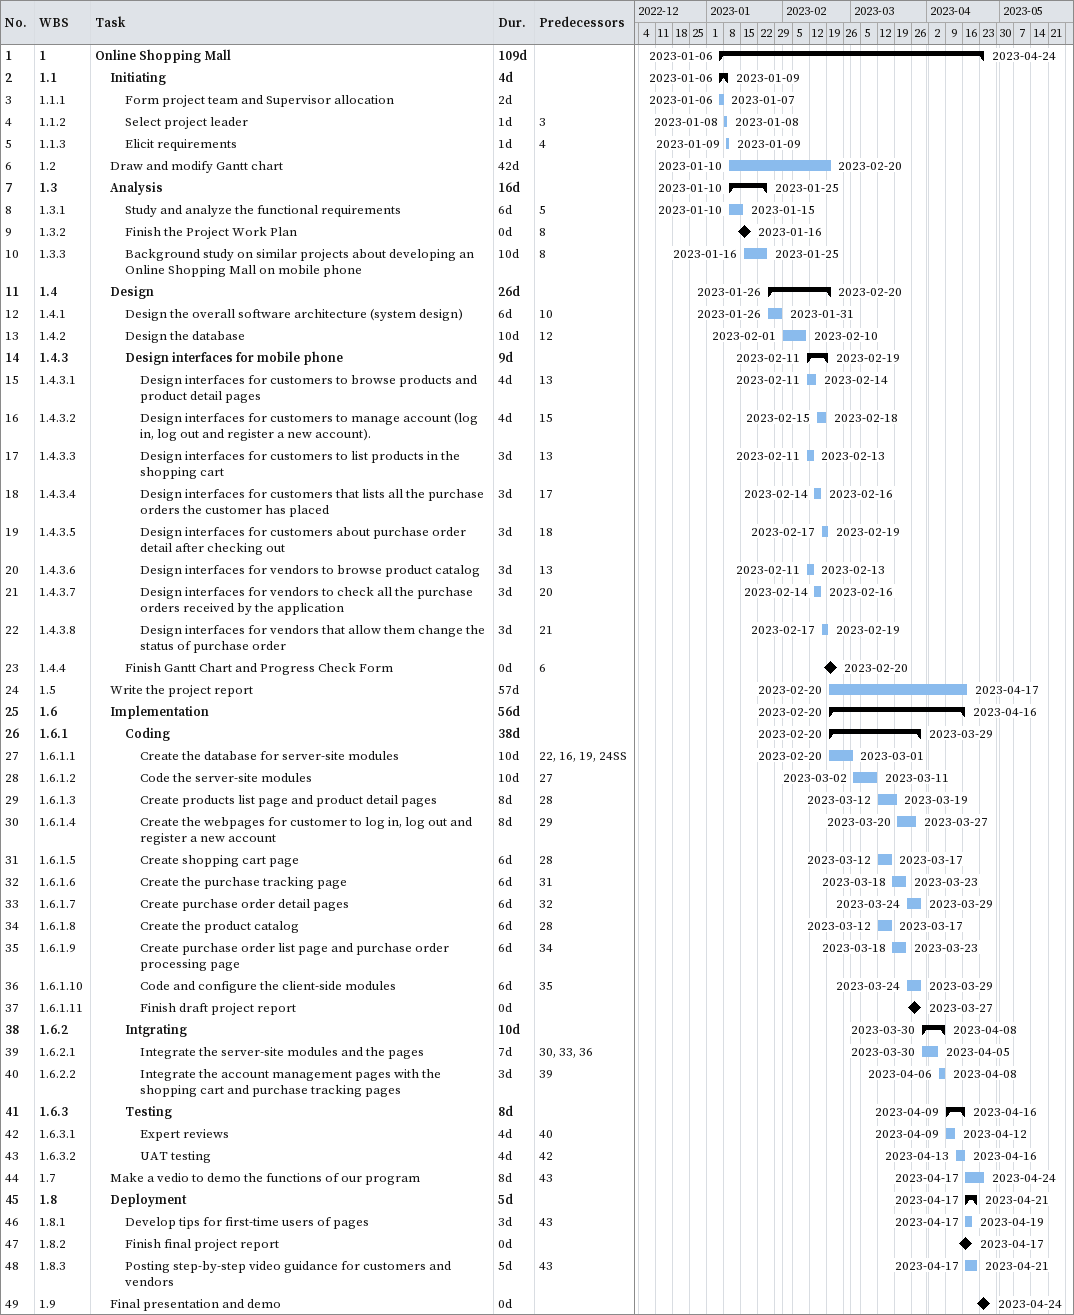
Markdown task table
| ID | WBS | Task | Duration | Start | Finish | Predecessors |
|---|---|---|---|---|---|---|
| 1 | 1 | **Online Shopping Mall** | 109d | 2023-01-06 | 2023-04-24 |  |
| 2 | 1.1 | **Initiating** | 4d | 2023-01-06 | 2023-01-09 |  |
| 3 | 1.1.1 | Form project team and Supervisor allocation | 2d | 2023-01-06 | 2023-01-07 |  |
| 4 | 1.1.2 | Select project leader | 1d | 2023-01-08 | 2023-01-08 | 3 |
| 5 | 1.1.3 | Elicit requirements | 1d | 2023-01-09 | 2023-01-09 | 4 |
| 6 | 1.2 | Draw and modify Gantt chart | 42d | 2023-01-10 | 2023-02-20 |  |
| 7 | 1.3 | **Analysis** | 16d | 2023-01-10 | 2023-01-25 |  |
| 8 | 1.3.1 | Study and analyze the functional requirements | 6d | 2023-01-10 | 2023-01-15 | 5 |
| 9 | 1.3.2 | Finish the Project Work Plan | 0d | 2023-01-16 | 2023-01-16 | 8 |
| 10 | 1.3.3 | Background study on similar projects about developing an Online Shopping Mall on mobile phone | 10d | 2023-01-16 | 2023-01-25 | 8 |
| 11 | 1.4 | **Design** | 26d | 2023-01-26 | 2023-02-20 |  |
| 12 | 1.4.1 | Design the overall software architecture (system design) | 6d | 2023-01-26 | 2023-01-31 | 10 |
| 13 | 1.4.2 | Design the database | 10d | 2023-02-01 | 2023-02-10 | 12 |
| 14 | 1.4.3 | **Design interfaces for mobile phone** | 9d | 2023-02-11 | 2023-02-19 |  |
| 15 | 1.4.3.1 | Design interfaces for customers to browse products and product detail pages | 4d | 2023-02-11 | 2023-02-14 | 13 |
| 16 | 1.4.3.2 | Design interfaces for customers to manage account (log in, log out and register a new account). | 4d | 2023-02-15 | 2023-02-18 | 15 |
| 17 | 1.4.3.3 | Design interfaces for customers to list products in the shopping cart | 3d | 2023-02-11 | 2023-02-13 | 13 |
| 18 | 1.4.3.4 | Design interfaces for customers that lists all the purchase orders the customer has placed | 3d | 2023-02-14 | 2023-02-16 | 17 |
| 19 | 1.4.3.5 | Design interfaces for customers about purchase order detail after checking out | 3d | 2023-02-17 | 2023-02-19 | 18 |
| 20 | 1.4.3.6 | Design interfaces for vendors to browse product catalog | 3d | 2023-02-11 | 2023-02-13 | 13 |
| 21 | 1.4.3.7 | Design interfaces for vendors to check all the purchase orders received by the application | 3d | 2023-02-14 | 2023-02-16 | 20 |
| 22 | 1.4.3.8 | Design interfaces for vendors that allow them change the status of purchase order | 3d | 2023-02-17 | 2023-02-19 | 21 |
| 23 | 1.4.4 | Finish Gantt Chart and Progress Check Form | 0d | 2023-02-20 | 2023-02-20 | 6 |
| 24 | 1.5 | Write the project report | 57d | 2023-02-20 | 2023-04-17 |  |
| 25 | 1.6 | **Implementation** | 56d | 2023-02-20 | 2023-04-16 |  |
| 26 | 1.6.1 | **Coding** | 38d | 2023-02-20 | 2023-03-29 |  |
| 27 | 1.6.1.1 | Create the database for server-site modules | 10d | 2023-02-20 | 2023-03-01 | 22, 16, 19, 24SS |
| 28 | 1.6.1.2 | Code the server-site modules | 10d | 2023-03-02 | 2023-03-11 | 27 |
| 29 | 1.6.1.3 | Create products list page and product detail pages | 8d | 2023-03-12 | 2023-03-19 | 28 |
| 30 | 1.6.1.4 | Create the webpages for customer to log in, log out and register a new account | 8d | 2023-03-20 | 2023-03-27 | 29 |
| 31 | 1.6.1.5 | Create shopping cart page | 6d | 2023-03-12 | 2023-03-17 | 28 |
| 32 | 1.6.1.6 | Create the purchase tracking page | 6d | 2023-03-18 | 2023-03-23 | 31 |
| 33 | 1.6.1.7 | Create purchase order detail pages | 6d | 2023-03-24 | 2023-03-29 | 32 |
| 34 | 1.6.1.8 | Create the product catalog | 6d | 2023-03-12 | 2023-03-17 | 28 |
| 35 | 1.6.1.9 | Create purchase order list page and purchase order processing page | 6d | 2023-03-18 | 2023-03-23 | 34 |
| 36 | 1.6.1.10 | Code and configure the client-side modules | 6d | 2023-03-24 | 2023-03-29 | 35 |
| 37 | 1.6.1.11 | Finish draft project report | 0d | 2023-03-27 | 2023-03-27 |  |
| 38 | 1.6.2 | **Intgrating** | 10d | 2023-03-30 | 2023-04-08 |  |
| 39 | 1.6.2.1 | Integrate the server-site modules and the pages | 7d | 2023-03-30 | 2023-04-05 | 30, 33, 36 |
| 40 | 1.6.2.2 | Integrate the account management pages with the shopping cart and purchase tracking pages | 3d | 2023-04-06 | 2023-04-08 | 39 |
| 41 | 1.6.3 | **Testing** | 8d | 2023-04-09 | 2023-04-16 |  |
| 42 | 1.6.3.1 | Expert reviews | 4d | 2023-04-09 | 2023-04-12 | 40 |
| 43 | 1.6.3.2 | UAT testing | 4d | 2023-04-13 | 2023-04-16 | 42 |
| 44 | 1.7 | Make a vedio to demo the functions of our program | 8d | 2023-04-17 | 2023-04-24 | 43 |
| 45 | 1.8 | **Deployment** | 5d | 2023-04-17 | 2023-04-21 |  |
| 46 | 1.8.1 | Develop tips for first-time users of pages | 3d | 2023-04-17 | 2023-04-19 | 43 |
| 47 | 1.8.2 | Finish final project report | 0d | 2023-04-17 | 2023-04-17 |  |
| 48 | 1.8.3 | Posting step-by-step video guidance for customers and vendors | 5d | 2023-04-17 | 2023-04-21 | 43 |
| 49 | 1.9 | Final presentation and demo | 0d | 2023-04-24 | 2023-04-24 |  |
